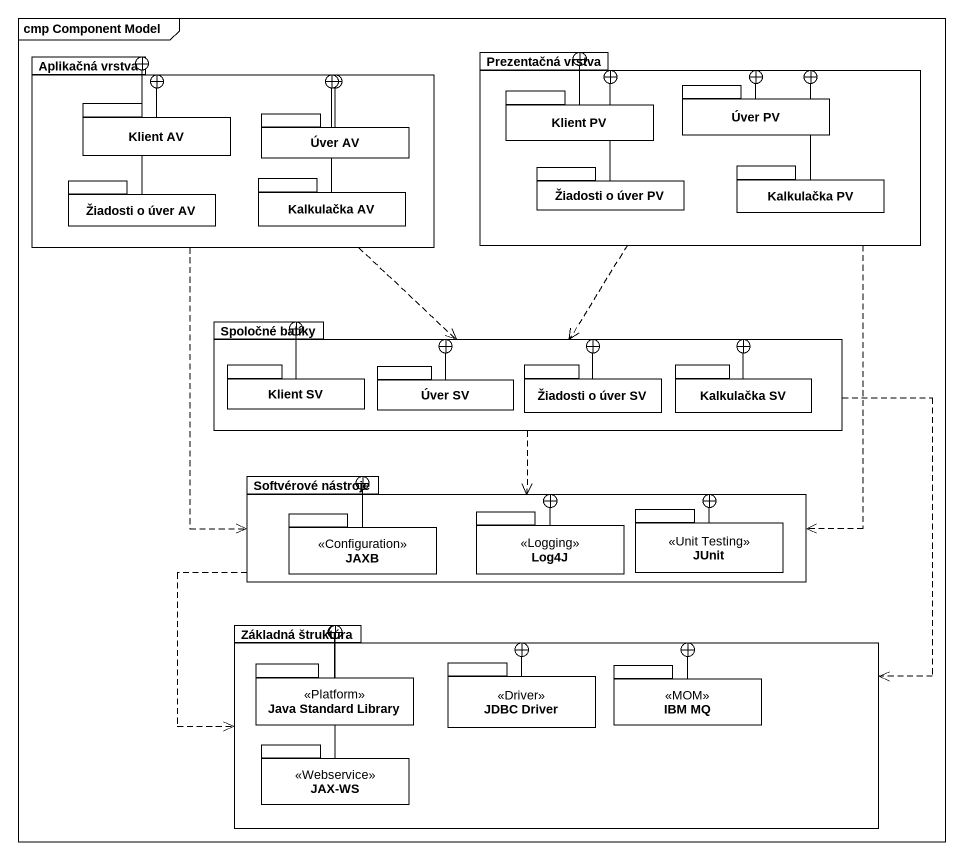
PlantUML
@startuml
mainframe cmp Component Model
package "Prezentačná vrstva" as Prezentačná_vrstva {
  package "Klient PV" as Klient_PV {
  }
  package "Úver PV" as Úver_PV {
  }
  package "Žiadosti o úver PV" as Žiadosti_o_úver_PV {
  }
  package "Kalkulačka PV" as Kalkulačka_PV {
  }
}
package "Aplikačná vrstva" as Aplikačná_vrstva {
  package "Klient AV" as Klient_AV {
  }
  package "Úver AV" as Úver_AV {
  }
  package "Žiadosti o úver AV" as Žiadosti_o_úver_AV {
  }
  package "Kalkulačka AV" as Kalkulačka_AV {
  }
}
package "Spoločné balíky" as Spoločné_balíky {
  package "Klient SV" as Klient_SV {
  }
  package "Úver SV" as Úver_SV {
  }
  package "Žiadosti o úver SV" as Žiadosti_o_úver_SV {
  }
  package "Kalkulačka SV" as Kalkulačka_SV {
  }
}
package "Softvérové nástroje" as Softvérové_nástroje {
  package Log4J <<Logging>> {
  }
  package JUnit <<Unit Testing>> {
  }
  package JAXB <<Configuration>> {
  }
}
package "Základná štruktúra" as Základná_štruktúra {
  package "Java Standard Library" as Java_Standard_Library <<Platform>> {
  }
  package "JDBC Driver" as JDBC_Driver <<Driver>> {
  }
  package "IBM MQ" as IBM_MQ <<MOM>> {
  }
  package "JAX-WS" as JAX_WS <<Webservice>> {
  }
}
Prezentačná_vrstva ..> Spoločné_balíky
Prezentačná_vrstva ..> Softvérové_nástroje
Aplikačná_vrstva ..> Spoločné_balíky
Aplikačná_vrstva ..> Softvérové_nástroje
Klient_AV -right-+ Aplikačná_vrstva
Klient_PV -right-+ Prezentačná_vrstva
Úver_PV --+ Prezentačná_vrstva
Úver_AV -left-+ Aplikačná_vrstva
Žiadosti_o_úver_AV -right-+ Aplikačná_vrstva
Kalkulačka_AV -left-+ Aplikačná_vrstva
Žiadosti_o_úver_PV -right-+ Prezentačná_vrstva
Kalkulačka_PV -left-+ Prezentačná_vrstva
Spoločné_balíky ..> Softvérové_nástroje
Spoločné_balíky ..> Základná_štruktúra
Klient_SV -right-+ Spoločné_balíky
Úver_SV -right-+ Spoločné_balíky
Žiadosti_o_úver_SV -left-+ Spoločné_balíky
Kalkulačka_SV -left-+ Spoločné_balíky
Softvérové_nástroje ..> Základná_štruktúra
Log4J -left-+ Softvérové_nástroje
JUnit -left-+ Softvérové_nástroje
JAXB -right-+ Softvérové_nástroje
Java_Standard_Library -right-+ Základná_štruktúra
JDBC_Driver --+ Základná_štruktúra
IBM_MQ -left-+ Základná_štruktúra
JAX_WS -right-+ Základná_štruktúra
@enduml
